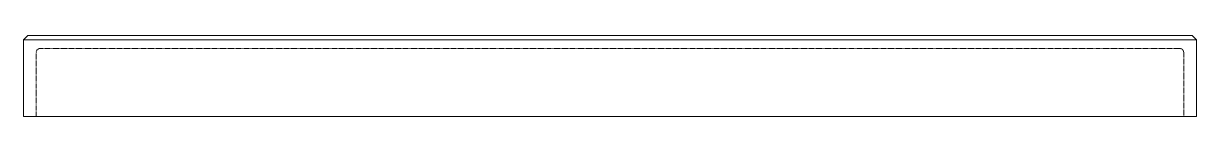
# Model space of a CAD drawing. Header units: inches. Extents: x 0 to 275, y 0 to 19.
import ezdxf

# ---------------------------------------------------------------- set-up
doc = ezdxf.new("R2010")
doc.units = ezdxf.units.IN
doc.header["$MEASUREMENT"] = 0
doc.linetypes.add('HIDDEN2', pattern=[0.1875, 0.125, -0.0625])

msp = doc.modelspace()

# ---------------------------------------------------------------- linework, layer by layer
at = {"color": 0, "linetype": 'Continuous', "lineweight": 0, "extrusion": (0, 1, 2e-16)}
for p, q in [((0, 18), (1, 19)), ((1, 18), (0, 18)), ((0, 18), (0, 0)), ((274, 19), (1, 19)), ((1, 18), (274, 18)), ((274, 19), (275, 18)), ((275, 18), (274, 18)), ((275, 0), (275, 18)), ((0, 0), (1, 0)), ((274, 0), (1, 0)), ((274, 0), (275, 0))]:
    msp.add_line(p, q, dxfattribs=at)
at = {"color": 0, "linetype": 'HIDDEN2', "lineweight": 0, "extrusion": (0, 1, 2e-16)}
for p, q in [((3, 0), (3, 15)), ((4, 16), (271, 16)), ((272, 15), (272, 0))]:
    msp.add_line(p, q, dxfattribs=at)
at = {"color": 0, "linetype": 'HIDDEN2', "lineweight": 0}
for centre, start, end in [((4, 15), 90, 180), ((271, 15), 360, 90)]:
    msp.add_arc(centre, 1, start, end, dxfattribs=at)

doc.saveas('drawing.dxf')
